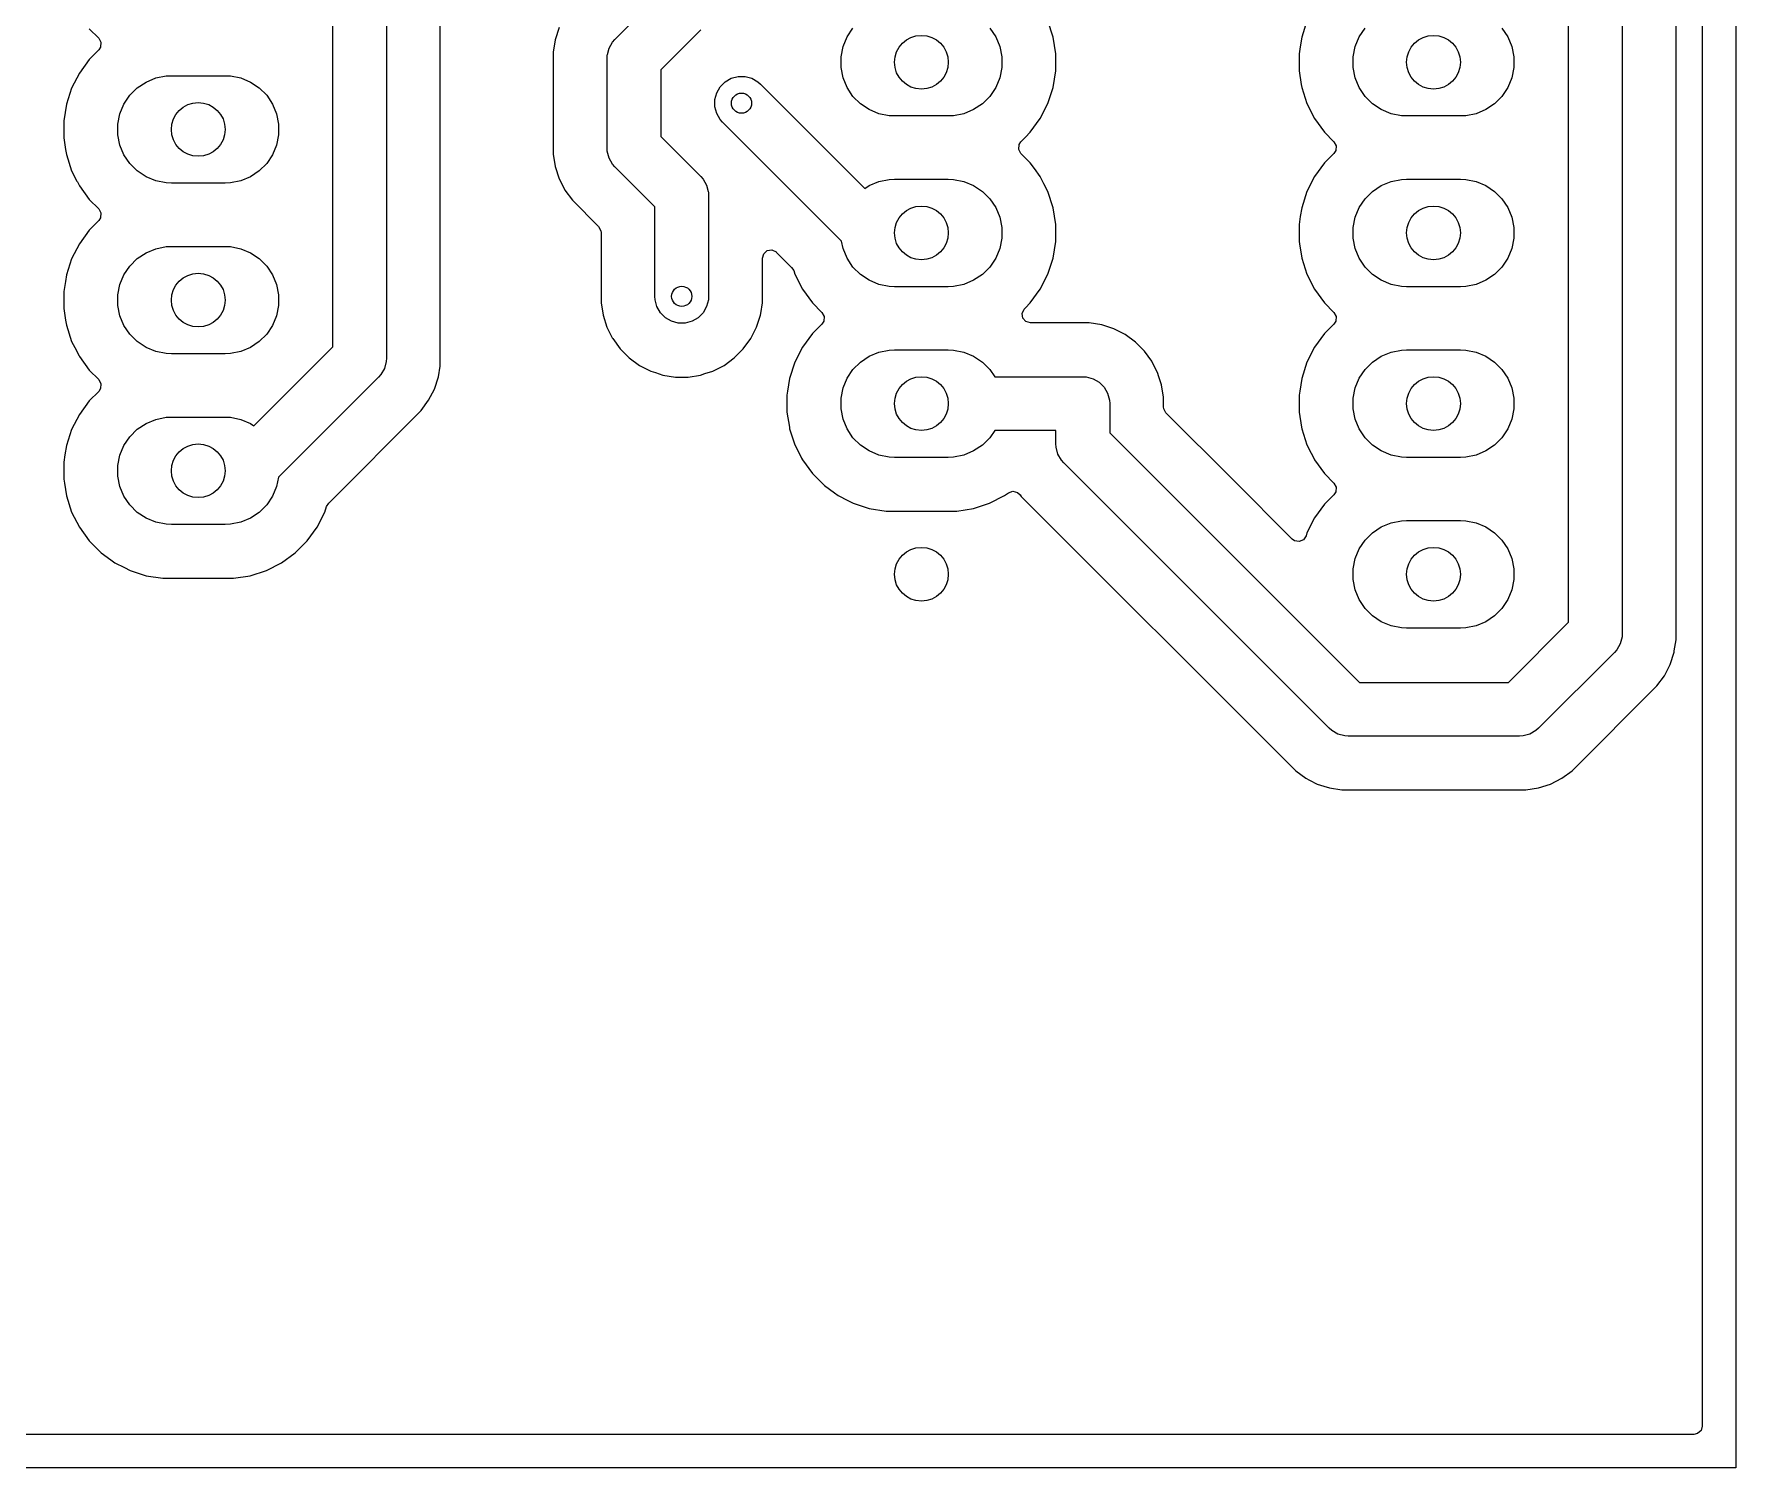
# Model space of a CAD drawing. Extents: x 44.5 to 133, y -119 to -55.5.
# Drawn here: x 107.68 to 133, y -119 to -97.66 of the extents above; entities that cross this region are included whole.
import ezdxf

# ---------------------------------------------------------------- set-up
doc = ezdxf.new("R2010")
doc.units = 0
doc.layers.add('BLACK', color=7, linetype='CONTINUOUS')

msp = doc.modelspace()

# ---------------------------------------------------------------- linework, layer by layer
at = {"layer": 'BLACK', "linetype": 'CONTINUOUS'}
for p, q in [((133, -55.5), (133, -119)), ((132.4995, -56.1245), (132.4995, -118.3755)), ((130.5081, -106.414614), (130.5081, -73.9107)), ((131.3081, -73.9107), (131.3081, -106.5803)), ((132.1086, -106.674786), (132.1086, -73.816213)), ((113.7222, -102.576787), (113.7222, -91.365513)), ((112.9217, -91.46), (112.9217, -102.4823)), ((112.1217, -102.316614), (112.1217, -91.86)), ((116.319257, -97.742657), (116.9141, -97.147814)), ((122.84109, -97.705215), (122.763241, -97.465621)), ((126.61676, -97.465616), (126.53891, -97.705214)), ((108.499205, -97.582654), (108.63887, -97.722319)), ((108.63887, -97.722319), (108.672355, -97.783642)), ((115.431159, -97.744381), (115.4016, -97.931013)), ((115.489554, -97.564663), (115.431159, -97.744381)), ((116.284759, -97.781995), (116.319257, -97.742657)), ((117.596943, -97.596343), (117.0021, -98.191186)), ((119.714448, -97.847772), (119.774463, -97.702883)), ((119.774463, -97.702883), (119.861592, -97.572485)), ((121.898408, -97.572485), (121.985537, -97.702883)), ((121.985537, -97.702883), (122.045552, -97.847772)), ((122.8805, -97.954038), (122.84109, -97.705215)), ((126.53891, -97.705214), (126.515734, -97.85154)), ((127.334448, -97.847772), (127.394463, -97.702883)), ((127.394463, -97.702883), (127.481592, -97.572485)), ((129.518408, -97.572485), (129.605537, -97.702883)), ((129.605537, -97.702883), (129.665552, -97.847772)), ((108.63887, -97.897681), (108.499205, -98.037345)), ((108.667371, -97.853334), (108.63887, -97.897681)), ((108.672355, -97.783642), (108.667371, -97.853334)), ((115.4016, -97.931013), (115.4016, -99.446986)), ((116.2021, -98.0255), (116.205522, -97.97329)), ((116.205522, -97.97329), (116.208383, -97.962612)), ((116.208383, -97.962612), (116.232548, -97.872426)), ((116.232548, -97.872426), (116.284759, -97.781995)), ((119.683852, -98.001586), (119.714448, -97.847772)), ((122.045552, -97.847772), (122.076148, -98.001586)), ((122.8805, -98.205962), (122.8805, -97.954038)), ((126.515734, -97.85154), (126.4995, -97.954038)), ((126.4995, -97.954038), (126.4995, -98.205962)), ((127.303852, -98.001586), (127.334448, -97.847772)), ((129.665552, -97.847772), (129.696148, -98.001586)), ((108.351132, -98.241151), (108.23676, -98.465616)), ((108.499201, -98.03735), (108.351132, -98.241151)), ((108.499205, -98.037345), (108.499201, -98.03735)), ((116.2021, -99.3525), (116.2021, -98.0255)), ((117.0021, -98.191186), (117.0021, -99.186814)), ((119.683852, -98.158414), (119.683852, -98.001586)), ((119.714448, -98.312228), (119.683852, -98.158414)), ((122.076148, -98.158414), (122.045552, -98.312228)), ((122.076148, -98.001586), (122.076148, -98.158414)), ((122.84109, -98.454785), (122.8805, -98.205962)), ((126.4995, -98.205962), (126.532397, -98.413663)), ((127.303852, -98.158414), (127.303852, -98.001586)), ((127.334448, -98.312228), (127.303852, -98.158414)), ((129.696148, -98.158414), (129.665552, -98.312228)), ((129.696148, -98.001586), (129.696148, -98.158414)), ((108.23676, -98.465616), (108.15891, -98.705214)), ((109.101592, -98.572485), (109.212485, -98.461592)), ((109.212485, -98.461592), (109.342883, -98.374463)), ((109.342883, -98.374463), (109.487772, -98.314448)), ((109.487772, -98.314448), (109.641586, -98.283852)), ((109.641586, -98.283852), (109.72, -98.28)), ((109.72, -98.28), (110.52, -98.28)), ((110.52, -98.28), (110.598414, -98.283852)), ((110.598414, -98.283852), (110.752228, -98.314448)), ((110.752228, -98.314448), (110.897117, -98.374463)), ((110.897117, -98.374463), (111.027515, -98.461592)), ((111.027515, -98.461592), (111.138408, -98.572485)), ((117.834248, -98.535926), (117.886459, -98.445495)), ((117.886459, -98.445495), (117.960295, -98.371659)), ((117.960295, -98.371659), (118.050726, -98.319448)), ((118.050726, -98.319448), (118.15159, -98.292422)), ((118.15159, -98.292422), (118.25601, -98.292422)), ((118.25601, -98.292422), (118.356874, -98.319448)), ((118.356874, -98.319448), (118.447305, -98.371659)), ((118.447305, -98.371659), (118.486643, -98.406157)), ((118.486643, -98.406157), (120.03818, -99.957695)), ((119.774463, -98.457117), (119.714448, -98.312228)), ((119.861592, -98.587515), (119.774463, -98.457117)), ((121.985537, -98.457117), (121.898408, -98.587515)), ((122.045552, -98.312228), (121.985537, -98.457117)), ((122.763241, -98.694379), (122.84109, -98.454785)), ((126.532397, -98.413663), (126.53891, -98.454785)), ((126.53891, -98.454785), (126.61676, -98.694383)), ((127.394463, -98.457117), (127.334448, -98.312228)), ((127.481592, -98.587515), (127.394463, -98.457117)), ((129.605537, -98.457117), (129.518408, -98.587515)), ((129.665552, -98.312228), (129.605537, -98.457117)), ((108.15891, -98.705215), (108.1195, -98.954038)), ((108.15891, -98.705214), (108.15891, -98.705215)), ((108.954448, -98.847772), (109.014463, -98.702883)), ((109.014463, -98.702883), (109.101592, -98.572485)), ((111.138408, -98.572485), (111.225537, -98.702883)), ((111.225537, -98.702883), (111.285552, -98.847772)), ((117.807222, -98.63679), (117.834248, -98.535926)), ((117.807222, -98.74121), (117.807222, -98.63679)), ((117.834248, -98.842074), (117.807222, -98.74121)), ((119.972485, -98.698408), (119.861592, -98.587515)), ((120.102883, -98.785537), (119.972485, -98.698408)), ((121.787515, -98.698408), (121.657117, -98.785537)), ((121.898408, -98.587515), (121.787515, -98.698408)), ((122.64887, -98.918845), (122.763241, -98.694379)), ((126.61676, -98.694383), (126.731132, -98.918848)), ((127.592485, -98.698408), (127.481592, -98.587515)), ((127.722883, -98.785537), (127.592485, -98.698408)), ((129.407515, -98.698408), (129.277117, -98.785537)), ((129.518408, -98.587515), (129.407515, -98.698408)), ((108.1195, -98.954038), (108.1195, -99.205962)), ((108.923852, -99.001586), (108.954448, -98.847772)), ((108.923852, -99.158414), (108.923852, -99.001586)), ((111.285552, -98.847772), (111.316148, -99.001586)), ((111.316148, -99.001586), (111.316148, -99.158414)), ((117.886459, -98.932505), (117.834248, -98.842074)), ((117.920957, -98.971843), (117.886459, -98.932505)), ((119.692871, -100.743756), (117.920957, -98.971843)), ((120.247772, -98.845552), (120.102883, -98.785537)), ((120.401586, -98.876148), (120.247772, -98.845552)), ((120.48, -98.88), (120.401586, -98.876148)), ((121.28, -98.88), (120.48, -98.88)), ((121.358414, -98.876148), (121.28, -98.88)), ((121.512228, -98.845552), (121.358414, -98.876148)), ((121.657117, -98.785537), (121.512228, -98.845552)), ((122.500793, -99.122656), (122.64887, -98.918845)), ((126.731132, -98.918848), (126.879201, -99.122649)), ((127.867772, -98.845552), (127.722883, -98.785537)), ((128.021586, -98.876148), (127.867772, -98.845552)), ((128.1, -98.88), (128.021586, -98.876148)), ((128.9, -98.88), (128.1, -98.88)), ((128.978414, -98.876148), (128.9, -98.88)), ((129.132228, -98.845552), (128.978414, -98.876148)), ((129.277117, -98.785537), (129.132228, -98.845552)), ((108.1195, -99.205962), (108.146488, -99.376358)), ((108.954448, -99.312228), (108.923852, -99.158414)), ((111.316148, -99.158414), (111.285552, -99.312228)), ((117.0021, -99.186814), (117.596943, -99.781657)), ((122.332629, -99.306666), (122.36113, -99.262319)), ((122.36113, -99.262319), (122.428224, -99.195225)), ((122.428224, -99.195225), (122.500793, -99.122656)), ((126.879201, -99.122649), (126.879205, -99.122654)), ((126.879205, -99.122654), (127.01887, -99.262319)), ((127.01887, -99.262319), (127.052355, -99.323642)), ((108.146488, -99.376358), (108.15891, -99.454785)), ((108.15891, -99.454785), (108.23676, -99.694383)), ((109.014463, -99.457117), (108.954448, -99.312228)), ((109.101592, -99.587515), (109.014463, -99.457117)), ((111.225537, -99.457117), (111.138408, -99.587515)), ((111.285552, -99.312228), (111.225537, -99.457117)), ((115.4016, -99.446986), (115.431159, -99.633618)), ((116.205522, -99.40471), (116.2021, -99.3525)), ((116.232548, -99.505574), (116.205522, -99.40471)), ((116.284759, -99.596005), (116.232548, -99.505574)), ((122.327645, -99.376358), (122.332629, -99.306666)), ((122.36113, -99.437681), (122.327645, -99.376358)), ((122.500794, -99.577345), (122.36113, -99.437681)), ((127.01887, -99.437681), (126.879205, -99.577345)), ((127.047371, -99.393334), (127.01887, -99.437681)), ((127.052355, -99.323642), (127.047371, -99.393334)), ((108.23676, -99.694383), (108.315413, -99.848747)), ((109.212485, -99.698408), (109.101592, -99.587515)), ((109.342883, -99.785537), (109.212485, -99.698408)), ((111.027515, -99.698408), (110.897117, -99.785537)), ((111.138408, -99.587515), (111.027515, -99.698408)), ((115.431159, -99.633618), (115.489554, -99.813336)), ((116.319257, -99.635343), (116.284759, -99.596005)), ((116.9141, -100.230186), (116.319257, -99.635343)), ((122.500798, -99.57735), (122.500794, -99.577345)), ((122.561118, -99.660374), (122.500798, -99.57735)), ((122.64887, -99.781155), (122.561118, -99.660374)), ((126.879201, -99.57735), (126.731132, -99.781151)), ((126.879205, -99.577345), (126.879201, -99.57735)), ((108.315413, -99.848747), (108.321116, -99.85994)), ((108.321116, -99.85994), (108.351132, -99.918848)), ((108.351132, -99.918848), (108.499201, -100.122649)), ((109.487772, -99.845552), (109.342883, -99.785537)), ((109.641586, -99.876148), (109.487772, -99.845552)), ((109.72, -99.88), (109.641586, -99.876148)), ((110.52, -99.88), (109.72, -99.88)), ((110.598414, -99.876148), (110.52, -99.88)), ((110.752228, -99.845552), (110.598414, -99.876148)), ((110.897117, -99.785537), (110.752228, -99.845552)), ((115.489554, -99.813336), (115.528362, -99.8895)), ((115.528362, -99.8895), (115.57534, -99.981699)), ((115.57534, -99.981699), (115.68641, -100.134574)), ((117.596943, -99.781657), (117.631441, -99.820995)), ((117.631441, -99.820995), (117.683652, -99.911426)), ((117.683652, -99.911426), (117.708173, -100.002941)), ((117.708173, -100.002941), (117.710678, -100.01229)), ((117.710678, -100.01229), (117.7141, -100.0645)), ((120.03818, -99.957695), (120.102883, -99.914463)), ((120.102883, -99.914463), (120.247772, -99.854448)), ((120.247772, -99.854448), (120.401586, -99.823852)), ((120.401586, -99.823852), (120.48, -99.82)), ((120.48, -99.82), (121.28, -99.82)), ((121.28, -99.82), (121.358414, -99.823852)), ((121.358414, -99.823852), (121.512228, -99.854448)), ((121.512228, -99.854448), (121.657117, -99.914463)), ((121.657117, -99.914463), (121.787515, -100.001592)), ((121.787515, -100.001592), (121.898408, -100.112485)), ((122.704074, -99.8895), (122.64887, -99.781155)), ((122.763239, -100.005616), (122.704074, -99.8895)), ((122.763239, -100.005618), (122.763239, -100.005616)), ((122.763241, -100.005621), (122.763239, -100.005618)), ((122.84109, -100.245215), (122.763241, -100.005621)), ((126.61676, -100.005616), (126.53891, -100.245214)), ((126.731132, -99.781151), (126.61676, -100.005616)), ((127.481592, -100.112485), (127.592485, -100.001592)), ((127.592485, -100.001592), (127.722883, -99.914463)), ((127.722883, -99.914463), (127.867772, -99.854448)), ((127.867772, -99.854448), (128.021586, -99.823852)), ((128.021586, -99.823852), (128.1, -99.82)), ((128.1, -99.82), (128.9, -99.82)), ((128.9, -99.82), (128.978414, -99.823852)), ((128.978414, -99.823852), (129.132228, -99.854448)), ((129.132228, -99.854448), (129.277117, -99.914463)), ((129.277117, -99.914463), (129.407515, -100.001592)), ((129.407515, -100.001592), (129.518408, -100.112485)), ((108.499201, -100.122649), (108.499205, -100.122654)), ((108.499205, -100.122654), (108.63887, -100.262319)), ((108.63887, -100.262319), (108.672355, -100.323642)), ((115.68641, -100.134574), (115.686412, -100.134576)), ((115.686412, -100.134576), (116.077281, -100.525445)), ((116.9141, -101.5641), (116.9141, -100.230186)), ((117.7141, -100.0645), (117.7141, -101.5641)), ((121.898408, -100.112485), (121.985537, -100.242883)), ((121.985537, -100.242883), (122.045552, -100.387772)), ((122.8805, -100.494038), (122.84109, -100.245215)), ((126.53891, -100.245214), (126.518139, -100.376358)), ((127.334448, -100.387772), (127.394463, -100.242883)), ((127.394463, -100.242883), (127.481592, -100.112485)), ((129.518408, -100.112485), (129.605537, -100.242883)), ((129.605537, -100.242883), (129.665552, -100.387772)), ((108.63887, -100.437681), (108.499205, -100.577345)), ((108.667371, -100.393334), (108.63887, -100.437681)), ((108.672355, -100.323642), (108.667371, -100.393334)), ((116.077281, -100.525445), (116.110766, -100.586768)), ((122.045552, -100.387772), (122.076148, -100.541586)), ((122.8805, -100.745962), (122.8805, -100.494038)), ((126.518139, -100.376358), (126.4995, -100.494038)), ((126.4995, -100.494038), (126.4995, -100.745962)), ((127.303852, -100.541586), (127.334448, -100.387772)), ((129.665552, -100.387772), (129.696148, -100.541586)), ((108.351132, -100.781151), (108.23676, -101.005616)), ((108.499201, -100.57735), (108.351132, -100.781151)), ((108.499205, -100.577345), (108.499201, -100.57735)), ((116.110766, -100.586768), (116.1136, -100.613126)), ((116.1136, -100.613126), (116.1136, -101.658586)), ((119.714448, -100.852228), (119.692871, -100.743756)), ((122.076148, -100.698414), (122.045552, -100.852228)), ((122.076148, -100.541586), (122.076148, -100.698414)), ((122.84109, -100.994785), (122.8805, -100.745962)), ((126.4995, -100.745962), (126.505074, -100.781155)), ((126.505074, -100.781155), (126.53891, -100.994785)), ((127.303852, -100.698414), (127.303852, -100.541586)), ((127.334448, -100.852228), (127.303852, -100.698414)), ((129.696148, -100.698414), (129.665552, -100.852228)), ((129.696148, -100.541586), (129.696148, -100.698414)), ((108.23676, -101.005616), (108.15891, -101.245214)), ((109.101592, -101.112485), (109.212485, -101.001592)), ((109.212485, -101.001592), (109.342883, -100.914463)), ((109.342883, -100.914463), (109.487772, -100.854448)), ((109.487772, -100.854448), (109.641586, -100.823852)), ((109.641586, -100.823852), (109.72, -100.82)), ((109.72, -100.82), (110.52, -100.82)), ((110.52, -100.82), (110.598414, -100.823852)), ((110.598414, -100.823852), (110.752228, -100.854448)), ((110.752228, -100.854448), (110.897117, -100.914463)), ((110.897117, -100.914463), (111.027515, -101.001592)), ((111.027515, -101.001592), (111.138408, -101.112485)), ((118.5146, -100.996926), (118.534285, -100.929887)), ((118.5146, -101.658586), (118.5146, -100.996926)), ((118.534285, -100.929887), (118.587089, -100.884132)), ((118.587089, -100.884132), (118.656247, -100.874188)), ((118.656247, -100.874188), (118.719803, -100.903213)), ((118.719803, -100.903213), (118.726281, -100.909245)), ((118.726281, -100.909245), (118.949401, -101.132365)), ((119.774463, -100.997117), (119.714448, -100.852228)), ((119.861592, -101.127515), (119.774463, -100.997117)), ((121.985537, -100.997117), (121.898408, -101.127515)), ((122.045552, -100.852228), (121.985537, -100.997117)), ((122.763241, -101.234379), (122.84109, -100.994785)), ((126.53891, -100.994785), (126.61676, -101.234383)), ((127.394463, -100.997117), (127.334448, -100.852228)), ((127.481592, -101.127515), (127.394463, -100.997117)), ((129.605537, -100.997117), (129.518408, -101.127515)), ((129.665552, -100.852228), (129.605537, -100.997117)), ((108.15891, -101.245214), (108.14353, -101.342319)), ((108.954448, -101.387772), (109.014463, -101.242883)), ((109.014463, -101.242883), (109.101592, -101.112485)), ((111.138408, -101.112485), (111.225537, -101.242883)), ((111.225537, -101.242883), (111.285552, -101.387772)), ((118.949401, -101.132365), (118.97965, -101.181726)), ((118.97965, -101.181726), (118.996758, -101.234379)), ((118.996758, -101.234379), (119.111132, -101.458848)), ((119.972485, -101.238408), (119.861592, -101.127515)), ((120.102883, -101.325537), (119.972485, -101.238408)), ((121.787515, -101.238408), (121.657117, -101.325537)), ((121.898408, -101.127515), (121.787515, -101.238408)), ((122.64887, -101.458845), (122.763241, -101.234379)), ((126.61676, -101.234383), (126.731132, -101.458848)), ((127.592485, -101.238408), (127.481592, -101.127515)), ((127.722883, -101.325537), (127.592485, -101.238408)), ((129.407515, -101.238408), (129.277117, -101.325537)), ((129.518408, -101.127515), (129.407515, -101.238408)), ((108.14353, -101.342319), (108.1195, -101.494038)), ((108.1195, -101.494038), (108.1195, -101.745962)), ((108.923852, -101.541586), (108.954448, -101.387772)), ((108.923852, -101.698414), (108.923852, -101.541586)), ((111.285552, -101.387772), (111.316148, -101.541586)), ((111.316148, -101.541586), (111.316148, -101.698414)), ((119.111132, -101.458848), (119.259201, -101.662649)), ((120.247772, -101.385552), (120.102883, -101.325537)), ((120.401586, -101.416148), (120.247772, -101.385552)), ((120.48, -101.42), (120.401586, -101.416148)), ((121.28, -101.42), (120.48, -101.42)), ((121.358414, -101.416148), (121.28, -101.42)), ((121.512228, -101.385552), (121.358414, -101.416148)), ((121.657117, -101.325537), (121.512228, -101.385552)), ((122.500793, -101.662656), (122.64887, -101.458845)), ((126.731132, -101.458848), (126.879201, -101.662649)), ((127.867772, -101.385552), (127.722883, -101.325537)), ((128.021586, -101.416148), (127.867772, -101.385552)), ((128.1, -101.42), (128.021586, -101.416148)), ((128.9, -101.42), (128.1, -101.42)), ((128.978414, -101.416148), (128.9, -101.42)), ((129.132228, -101.385552), (128.978414, -101.416148)), ((129.277117, -101.325537), (129.132228, -101.385552)), ((108.1195, -101.745962), (108.146896, -101.918931)), ((108.954448, -101.852228), (108.923852, -101.698414)), ((111.316148, -101.698414), (111.285552, -101.852228)), ((116.1136, -101.658586), (116.143159, -101.845218)), ((116.917522, -101.61631), (116.9141, -101.5641)), ((116.944548, -101.717173), (116.917522, -101.61631)), ((116.996759, -101.807605), (116.944548, -101.717173)), ((117.683652, -101.717173), (117.631441, -101.807605)), ((117.710678, -101.61631), (117.683652, -101.717173)), ((117.7141, -101.5641), (117.710678, -101.61631)), ((118.489374, -101.817853), (118.5146, -101.658586)), ((119.259201, -101.662649), (119.259205, -101.662654)), ((119.259205, -101.662654), (119.39887, -101.802319)), ((122.380573, -101.817853), (122.409598, -101.754297)), ((122.409598, -101.754297), (122.41563, -101.747819)), ((122.41563, -101.747819), (122.42822, -101.735229)), ((122.42822, -101.735229), (122.500793, -101.662656)), ((126.879201, -101.662649), (126.879205, -101.662654)), ((126.879205, -101.662654), (127.01887, -101.802319)), ((108.146896, -101.918931), (108.15891, -101.994785)), ((108.15891, -101.994785), (108.23676, -102.234383)), ((109.014463, -101.997117), (108.954448, -101.852228)), ((109.101592, -102.127515), (109.014463, -101.997117)), ((111.225537, -101.997117), (111.138408, -102.127515)), ((111.285552, -101.852228), (111.225537, -101.997117)), ((116.143159, -101.845218), (116.201554, -102.024936)), ((116.201554, -102.024936), (116.280874, -102.180609)), ((117.070595, -101.881441), (116.996759, -101.807605)), ((117.161027, -101.933652), (117.070595, -101.881441)), ((117.26189, -101.960678), (117.161027, -101.933652)), ((117.36631, -101.960678), (117.26189, -101.960678)), ((117.467173, -101.933652), (117.36631, -101.960678)), ((117.557605, -101.881441), (117.467173, -101.933652)), ((117.631441, -101.807605), (117.557605, -101.881441)), ((118.34086, -102.193299), (118.426647, -102.024932)), ((118.426647, -102.024932), (118.48504, -101.845218)), ((118.48504, -101.845218), (118.489374, -101.817853)), ((119.39887, -101.977681), (119.259205, -102.117345)), ((119.39887, -101.802319), (119.432355, -101.863642)), ((119.427371, -101.933334), (119.39887, -101.977681)), ((119.432355, -101.863642), (119.427371, -101.933334)), ((122.390517, -101.887011), (122.380573, -101.817853)), ((122.436272, -101.939815), (122.390517, -101.887011)), ((122.503311, -101.9595), (122.436272, -101.939815)), ((123.376181, -101.9595), (122.503311, -101.9595)), ((123.376186, -101.9595), (123.376181, -101.9595)), ((123.562818, -101.989059), (123.376186, -101.9595)), ((123.742536, -102.047454), (123.562818, -101.989059)), ((123.879713, -102.11735), (123.742536, -102.047454)), ((127.01887, -101.977681), (126.879205, -102.117345)), ((127.01887, -101.802319), (127.052355, -101.863642)), ((127.047371, -101.933334), (127.01887, -101.977681)), ((127.052355, -101.863642), (127.047371, -101.933334)), ((108.23676, -102.234383), (108.283042, -102.325215)), ((109.212485, -102.238408), (109.101592, -102.127515)), ((109.342883, -102.325537), (109.212485, -102.238408)), ((111.027515, -102.238408), (110.897117, -102.325537)), ((111.138408, -102.127515), (111.027515, -102.238408)), ((116.280874, -102.180609), (116.28734, -102.193299)), ((116.28734, -102.193299), (116.39841, -102.346173)), ((118.22979, -102.346173), (118.34086, -102.193299)), ((119.259201, -102.11735), (119.111132, -102.321151)), ((119.259205, -102.117345), (119.259201, -102.11735)), ((123.910899, -102.13324), (123.879713, -102.11735)), ((124.063773, -102.24431), (123.910899, -102.13324)), ((124.19739, -102.377927), (124.063773, -102.24431)), ((126.879201, -102.11735), (126.731132, -102.321151)), ((126.879205, -102.117345), (126.879201, -102.11735)), ((108.283042, -102.325215), (108.347397, -102.451519)), ((108.347397, -102.451519), (108.351132, -102.458848)), ((108.351132, -102.458848), (108.499201, -102.662649)), ((109.487772, -102.385552), (109.342883, -102.325537)), ((109.641586, -102.416148), (109.487772, -102.385552)), ((109.72, -102.42), (109.641586, -102.416148)), ((110.52, -102.42), (109.72, -102.42)), ((110.598414, -102.416148), (110.52, -102.42)), ((110.752228, -102.385552), (110.598414, -102.416148)), ((110.897117, -102.325537), (110.752228, -102.385552)), ((110.94911, -103.489203), (112.1217, -102.316614)), ((112.918278, -102.53451), (112.891252, -102.635374)), ((112.9217, -102.4823), (112.918278, -102.53451)), ((116.39841, -102.346173), (116.532027, -102.47979)), ((116.532027, -102.47979), (116.684901, -102.59086)), ((117.943299, -102.59086), (118.096173, -102.47979)), ((118.096173, -102.47979), (118.22979, -102.346173)), ((118.99676, -102.545616), (118.91891, -102.785214)), ((119.111132, -102.321151), (118.99676, -102.545616)), ((119.861592, -102.652485), (119.972485, -102.541592)), ((119.972485, -102.541592), (120.102883, -102.454463)), ((120.102883, -102.454463), (120.247772, -102.394448)), ((120.247772, -102.394448), (120.401586, -102.363852)), ((120.401586, -102.363852), (120.48, -102.36)), ((120.48, -102.36), (121.28, -102.36)), ((121.28, -102.36), (121.358414, -102.363852)), ((121.358414, -102.363852), (121.512228, -102.394448)), ((121.512228, -102.394448), (121.657117, -102.454463)), ((121.657117, -102.454463), (121.787515, -102.541592)), ((121.787515, -102.541592), (121.898408, -102.652485)), ((124.30846, -102.530801), (124.19739, -102.377927)), ((124.316011, -102.545621), (124.30846, -102.530801)), ((124.394245, -102.699163), (124.316011, -102.545621)), ((126.61676, -102.545616), (126.53891, -102.785214)), ((126.731132, -102.321151), (126.61676, -102.545616)), ((127.481592, -102.652485), (127.592485, -102.541592)), ((127.592485, -102.541592), (127.722883, -102.454463)), ((127.722883, -102.454463), (127.867772, -102.394448)), ((127.867772, -102.394448), (128.021586, -102.363852)), ((128.021586, -102.363852), (128.1, -102.36)), ((128.1, -102.36), (128.9, -102.36)), ((128.9, -102.36), (128.978414, -102.363852)), ((128.978414, -102.363852), (129.132228, -102.394448)), ((129.132228, -102.394448), (129.277117, -102.454463)), ((129.277117, -102.454463), (129.407515, -102.541592)), ((129.407515, -102.541592), (129.518408, -102.652485)), ((108.499201, -102.662649), (108.499205, -102.662654)), ((108.499205, -102.662654), (108.63887, -102.802319)), ((108.63887, -102.802319), (108.672355, -102.863642)), ((112.804543, -102.765143), (111.312392, -104.257293)), ((112.839041, -102.725805), (112.804543, -102.765143)), ((112.891252, -102.635374), (112.839041, -102.725805)), ((113.634247, -102.943132), (113.69264, -102.763418)), ((113.69264, -102.763418), (113.717649, -102.605519)), ((113.717649, -102.605519), (113.7222, -102.576787)), ((116.684901, -102.59086), (116.764447, -102.63139)), ((116.764447, -102.63139), (116.853263, -102.676645)), ((116.853263, -102.676645), (116.853265, -102.676645)), ((116.853265, -102.676645), (116.853268, -102.676647)), ((116.853268, -102.676647), (116.922565, -102.699163)), ((116.922565, -102.699163), (117.032981, -102.73504)), ((117.032981, -102.73504), (117.219614, -102.7646)), ((117.219614, -102.7646), (117.219619, -102.7646)), ((117.219619, -102.7646), (117.408586, -102.7646)), ((117.408586, -102.7646), (117.595218, -102.73504)), ((117.595218, -102.73504), (117.658602, -102.714445)), ((117.658602, -102.714445), (117.774932, -102.676647)), ((117.774932, -102.676647), (117.943299, -102.59086)), ((118.91891, -102.785214), (118.88876, -102.975574)), ((119.714448, -102.927772), (119.774463, -102.782883)), ((119.774463, -102.782883), (119.861592, -102.652485)), ((121.898408, -102.652485), (121.970247, -102.76)), ((121.970247, -102.76), (123.2817, -102.76)), ((123.2817, -102.76), (123.33391, -102.763422)), ((123.33391, -102.763422), (123.434773, -102.790448)), ((123.434773, -102.790448), (123.525205, -102.842659)), ((124.394245, -102.699165), (124.394245, -102.699163)), ((124.394247, -102.699168), (124.394245, -102.699165)), ((124.415122, -102.763414), (124.394247, -102.699168)), ((124.45264, -102.878881), (124.415122, -102.763414)), ((126.53891, -102.785214), (126.50876, -102.975574)), ((127.334448, -102.927772), (127.394463, -102.782883)), ((127.394463, -102.782883), (127.481592, -102.652485)), ((129.518408, -102.652485), (129.605537, -102.782883)), ((129.605537, -102.782883), (129.665552, -102.927772)), ((108.63887, -102.977681), (108.499205, -103.117345)), ((108.667371, -102.933334), (108.63887, -102.977681)), ((108.672355, -102.863642), (108.667371, -102.933334)), ((113.54846, -103.111499), (113.634247, -102.943132)), ((118.88876, -102.975574), (118.8795, -103.034038)), ((118.8795, -103.034038), (118.8795, -103.285962)), ((119.683852, -103.081586), (119.714448, -102.927772)), ((123.525205, -102.842659), (123.599041, -102.916495)), ((123.599041, -102.916495), (123.651252, -103.006927)), ((123.651252, -103.006927), (123.678278, -103.10779)), ((124.4822, -103.065513), (124.45264, -102.878881)), ((126.50876, -102.975574), (126.4995, -103.034038)), ((126.4995, -103.034038), (126.4995, -103.285962)), ((127.303852, -103.081586), (127.334448, -102.927772)), ((129.665552, -102.927772), (129.696148, -103.081586)), ((108.499201, -103.11735), (108.351132, -103.321151)), ((108.499205, -103.117345), (108.499201, -103.11735)), ((112.0608, -104.640962), (113.43739, -103.264374)), ((113.43739, -103.264374), (113.54846, -103.111499)), ((118.8795, -103.285962), (118.915249, -103.511673)), ((119.683852, -103.238414), (119.683852, -103.081586)), ((119.714448, -103.392228), (119.683852, -103.238414)), ((123.678278, -103.10779), (123.6817, -103.16)), ((123.6817, -103.16), (123.6817, -103.593014)), ((124.4822, -103.210074), (124.4822, -103.065513)), ((124.485034, -103.236432), (124.4822, -103.210074)), ((124.518519, -103.297755), (124.485034, -103.236432)), ((125.506725, -104.285962), (124.518519, -103.297755)), ((126.4995, -103.285962), (126.535249, -103.511673)), ((127.303852, -103.238414), (127.303852, -103.081586)), ((127.334448, -103.392228), (127.303852, -103.238414)), ((129.696148, -103.238414), (129.665552, -103.392228)), ((129.696148, -103.081586), (129.696148, -103.238414)), ((108.23676, -103.545616), (108.15891, -103.785214)), ((108.351132, -103.321151), (108.23676, -103.545616)), ((109.101592, -103.652485), (109.212485, -103.541592)), ((109.212485, -103.541592), (109.342883, -103.454463)), ((109.342883, -103.454463), (109.487772, -103.394448)), ((109.487772, -103.394448), (109.641586, -103.363852)), ((109.641586, -103.363852), (109.72, -103.36)), ((109.72, -103.36), (110.52, -103.36)), ((110.52, -103.36), (110.598414, -103.363852)), ((110.598414, -103.363852), (110.752228, -103.394448)), ((110.752228, -103.394448), (110.897117, -103.454463)), ((110.897117, -103.454463), (110.94911, -103.489203)), ((118.915249, -103.511673), (118.91891, -103.534785)), ((118.91891, -103.534785), (118.99676, -103.774383)), ((119.774463, -103.537117), (119.714448, -103.392228)), ((119.861592, -103.667515), (119.774463, -103.537117)), ((121.970247, -103.56), (121.898408, -103.667515)), ((122.8817, -103.56), (121.970247, -103.56)), ((122.8817, -103.7587), (122.8817, -103.56)), ((126.535249, -103.511673), (126.53891, -103.534785)), ((126.53891, -103.534785), (126.61676, -103.774383)), ((127.394463, -103.537117), (127.334448, -103.392228)), ((127.481592, -103.667515), (127.394463, -103.537117)), ((129.605537, -103.537117), (129.518408, -103.667515)), ((129.665552, -103.392228), (129.605537, -103.537117)), ((108.15891, -103.785214), (108.137533, -103.920185)), ((108.954448, -103.927772), (109.014463, -103.782883)), ((109.014463, -103.782883), (109.101592, -103.652485)), ((118.99676, -103.774383), (119.059672, -103.897853)), ((119.972485, -103.778408), (119.861592, -103.667515)), ((120.102883, -103.865537), (119.972485, -103.778408)), ((121.787515, -103.778408), (121.657117, -103.865537)), ((121.898408, -103.667515), (121.787515, -103.778408)), ((122.885122, -103.81091), (122.8817, -103.7587)), ((122.912148, -103.911774), (122.885122, -103.81091)), ((123.6817, -103.593014), (127.397385, -107.3087)), ((126.61676, -103.774383), (126.679672, -103.897853)), ((127.592485, -103.778408), (127.481592, -103.667515)), ((127.722883, -103.865537), (127.592485, -103.778408)), ((129.407515, -103.778408), (129.277117, -103.865537)), ((129.518408, -103.667515), (129.407515, -103.778408)), ((108.137533, -103.920185), (108.1195, -104.034038)), ((108.1195, -104.034038), (108.1195, -104.285962)), ((108.923852, -104.081586), (108.954448, -103.927772)), ((119.059672, -103.897853), (119.098142, -103.973355)), ((119.098142, -103.973355), (119.111132, -103.998848)), ((119.111132, -103.998848), (119.259201, -104.202649)), ((120.247772, -103.925552), (120.102883, -103.865537)), ((120.401586, -103.956148), (120.247772, -103.925552)), ((120.48, -103.96), (120.401586, -103.956148)), ((121.28, -103.96), (120.48, -103.96)), ((121.358414, -103.956148), (121.28, -103.96)), ((121.512228, -103.925552), (121.358414, -103.956148)), ((121.657117, -103.865537), (121.512228, -103.925552)), ((122.964359, -104.002205), (122.912148, -103.911774)), ((122.998857, -104.041543), (122.964359, -104.002205)), ((126.948858, -107.991543), (122.998857, -104.041543)), ((126.679672, -103.897853), (126.718142, -103.973355)), ((126.718142, -103.973355), (126.731132, -103.998848)), ((126.731132, -103.998848), (126.879201, -104.202649)), ((127.867772, -103.925552), (127.722883, -103.865537)), ((128.021586, -103.956148), (127.867772, -103.925552)), ((128.1, -103.96), (128.021586, -103.956148)), ((128.9, -103.96), (128.1, -103.96)), ((128.978414, -103.956148), (128.9, -103.96)), ((129.132228, -103.925552), (128.978414, -103.956148)), ((129.277117, -103.865537), (129.132228, -103.925552)), ((108.1195, -104.285962), (108.128426, -104.342319)), ((108.923852, -104.238414), (108.923852, -104.081586)), ((108.954448, -104.392228), (108.923852, -104.238414)), ((111.312392, -104.257293), (111.285552, -104.392228)), ((119.259201, -104.202649), (119.259205, -104.202654)), ((119.259205, -104.202654), (119.437345, -104.380794)), ((126.39756, -105.176797), (125.506725, -104.285962)), ((126.879201, -104.202649), (126.879205, -104.202654)), ((126.879205, -104.202654), (127.01887, -104.342319)), ((108.128426, -104.342319), (108.15891, -104.534785)), ((108.15891, -104.534785), (108.23676, -104.774383)), ((109.014463, -104.537117), (108.954448, -104.392228)), ((109.101592, -104.667515), (109.014463, -104.537117)), ((111.225537, -104.537117), (111.138408, -104.667515)), ((111.285552, -104.392228), (111.225537, -104.537117)), ((119.437345, -104.380794), (119.43735, -104.380798)), ((119.43735, -104.380798), (119.585362, -104.488334)), ((119.585362, -104.488334), (119.641155, -104.52887)), ((119.641155, -104.52887), (119.784184, -104.601747)), ((121.894379, -104.643241), (122.118845, -104.52887)), ((122.118845, -104.52887), (122.174638, -104.488333)), ((122.174638, -104.488333), (122.240443, -104.464854)), ((122.240443, -104.464854), (122.308497, -104.480679)), ((122.308497, -104.480679), (122.347842, -104.515768)), ((122.347842, -104.515768), (122.366006, -104.54077)), ((122.366006, -104.54077), (122.366008, -104.540772)), ((122.366008, -104.540772), (122.366009, -104.540773)), ((122.366009, -104.540773), (122.36601, -104.540774)), ((122.36601, -104.540774), (126.31601, -108.490773)), ((127.01887, -104.517681), (126.879205, -104.657345)), ((127.01887, -104.342319), (127.052355, -104.403642)), ((127.047371, -104.473334), (127.01887, -104.517681)), ((127.052355, -104.403642), (127.047371, -104.473334)), ((108.23676, -104.774383), (108.351132, -104.998848)), ((109.212485, -104.778408), (109.101592, -104.667515)), ((109.342883, -104.865537), (109.212485, -104.778408)), ((111.027515, -104.778408), (110.897117, -104.865537)), ((111.138408, -104.667515), (111.027515, -104.778408)), ((111.88887, -104.998845), (112.003241, -104.774379)), ((112.003241, -104.774379), (112.030552, -104.690324)), ((112.030552, -104.690324), (112.0608, -104.640962)), ((119.784184, -104.601747), (119.865616, -104.643239)), ((119.865616, -104.643239), (119.865618, -104.643239)), ((119.865618, -104.643239), (119.865621, -104.643241)), ((119.865621, -104.643241), (120.105215, -104.72109)), ((120.105215, -104.72109), (120.354038, -104.7605)), ((120.354038, -104.7605), (120.354039, -104.7605)), ((120.354039, -104.7605), (121.405961, -104.7605)), ((121.405961, -104.7605), (121.405962, -104.7605)), ((121.405962, -104.7605), (121.654785, -104.72109)), ((121.654785, -104.72109), (121.894379, -104.643241)), ((126.879201, -104.65735), (126.731132, -104.861151)), ((126.879205, -104.657345), (126.879201, -104.65735)), ((108.351132, -104.998848), (108.499201, -105.202649)), ((109.487772, -104.925552), (109.342883, -104.865537)), ((109.641586, -104.956148), (109.487772, -104.925552)), ((109.72, -104.96), (109.641586, -104.956148)), ((110.52, -104.96), (109.72, -104.96)), ((110.598414, -104.956148), (110.52, -104.96)), ((110.752228, -104.925552), (110.598414, -104.956148)), ((110.897117, -104.865537), (110.752228, -104.925552)), ((111.740793, -105.202656), (111.88887, -104.998845)), ((126.616759, -105.085619), (126.603171, -105.127437)), ((126.731132, -104.861151), (126.616759, -105.085619)), ((127.481592, -105.192485), (127.592485, -105.081592)), ((127.592485, -105.081592), (127.722883, -104.994463)), ((127.722883, -104.994463), (127.867772, -104.934448)), ((127.867772, -104.934448), (128.021586, -104.903852)), ((128.021586, -104.903852), (128.1, -104.9)), ((128.1, -104.9), (128.9, -104.9)), ((128.9, -104.9), (128.978414, -104.903852)), ((128.978414, -104.903852), (129.132228, -104.934448)), ((129.132228, -104.934448), (129.277117, -104.994463)), ((129.277117, -104.994463), (129.407515, -105.081592)), ((129.407515, -105.081592), (129.518408, -105.192485)), ((108.499201, -105.202649), (108.499205, -105.202654)), ((108.499205, -105.202654), (108.677345, -105.380794)), ((111.562656, -105.380793), (111.740793, -105.202656)), ((126.430526, -105.200392), (126.39756, -105.176797)), ((126.499372, -105.212308), (126.430526, -105.200392)), ((126.563732, -105.185112), (126.499372, -105.212308)), ((126.603171, -105.127437), (126.563732, -105.185112)), ((127.334448, -105.467772), (127.394463, -105.322883)), ((127.394463, -105.322883), (127.481592, -105.192485)), ((129.518408, -105.192485), (129.605537, -105.322883)), ((129.605537, -105.322883), (129.665552, -105.467772)), ((108.677345, -105.380794), (108.67735, -105.380798)), ((108.67735, -105.380798), (108.819706, -105.484225)), ((108.819706, -105.484225), (108.881155, -105.52887)), ((108.881155, -105.52887), (109.024184, -105.601747)), ((111.134379, -105.643241), (111.358845, -105.52887)), ((111.358845, -105.52887), (111.562656, -105.380793)), ((127.303852, -105.621586), (127.334448, -105.467772)), ((129.665552, -105.467772), (129.696148, -105.621586)), ((109.024184, -105.601747), (109.105616, -105.643239)), ((109.105616, -105.643239), (109.105618, -105.643239)), ((109.105618, -105.643239), (109.105621, -105.643241)), ((109.105621, -105.643241), (109.345215, -105.72109)), ((109.345215, -105.72109), (109.594038, -105.7605)), ((109.594038, -105.7605), (109.594039, -105.7605)), ((109.594039, -105.7605), (110.645961, -105.7605)), ((110.645961, -105.7605), (110.645962, -105.7605)), ((110.645962, -105.7605), (110.894785, -105.72109)), ((110.894785, -105.72109), (111.134379, -105.643241)), ((127.303852, -105.778414), (127.303852, -105.621586)), ((127.334448, -105.932228), (127.303852, -105.778414)), ((129.696148, -105.778414), (129.665552, -105.932228)), ((129.696148, -105.621586), (129.696148, -105.778414)), ((127.394463, -106.077117), (127.334448, -105.932228)), ((127.481592, -106.207515), (127.394463, -106.077117)), ((129.605537, -106.077117), (129.518408, -106.207515)), ((129.665552, -105.932228), (129.605537, -106.077117)), ((127.592485, -106.318408), (127.481592, -106.207515)), ((127.722883, -106.405537), (127.592485, -106.318408)), ((129.407515, -106.318408), (129.277117, -106.405537)), ((129.518408, -106.207515), (129.407515, -106.318408)), ((127.867772, -106.465552), (127.722883, -106.405537)), ((128.021586, -106.496148), (127.867772, -106.465552)), ((128.1, -106.5), (128.021586, -106.496148)), ((128.9, -106.5), (128.1, -106.5)), ((128.978414, -106.496148), (128.9, -106.5)), ((129.132228, -106.465552), (128.978414, -106.496148)), ((129.277117, -106.405537), (129.132228, -106.465552)), ((129.614014, -107.3087), (130.5081, -106.414614)), ((131.3081, -106.5803), (131.304678, -106.63251)), ((131.190943, -106.863142), (130.062543, -107.991543)), ((131.225441, -106.823805), (131.190943, -106.863142)), ((131.277652, -106.733373), (131.225441, -106.823805)), ((131.304678, -106.63251), (131.277652, -106.733373)), ((132.020647, -107.041132), (132.07904, -106.861418)), ((132.07904, -106.861418), (132.082353, -106.8405)), ((132.082353, -106.8405), (132.1086, -106.674786)), ((131.93486, -107.209499), (132.020647, -107.041132)), ((127.397385, -107.3087), (129.614014, -107.3087)), ((130.561774, -108.62439), (131.82379, -107.362373)), ((131.82379, -107.362373), (131.93486, -107.209499)), ((126.988195, -108.026041), (126.948858, -107.991543)), ((127.078627, -108.078252), (126.988195, -108.026041)), ((127.17949, -108.105278), (127.078627, -108.078252)), ((127.2317, -108.1087), (127.17949, -108.105278)), ((129.7797, -108.1087), (127.2317, -108.1087)), ((129.83191, -108.105278), (129.7797, -108.1087)), ((129.932774, -108.078252), (129.83191, -108.105278)), ((130.023205, -108.026041), (129.932774, -108.078252)), ((130.062543, -107.991543), (130.023205, -108.026041)), ((126.31601, -108.490773), (126.449627, -108.62439)), ((126.449627, -108.62439), (126.602501, -108.73546)), ((130.408899, -108.73546), (130.561774, -108.62439)), ((126.602501, -108.73546), (126.656907, -108.763181)), ((126.656907, -108.763181), (126.770863, -108.821245)), ((126.770863, -108.821245), (126.770865, -108.821245)), ((126.770865, -108.821245), (126.770868, -108.821247)), ((126.770868, -108.821247), (126.867197, -108.852546)), ((126.867197, -108.852546), (126.950581, -108.87964)), ((126.950581, -108.87964), (127.137214, -108.9092)), ((129.874186, -108.9092), (130.060818, -108.87964)), ((130.060818, -108.87964), (130.240532, -108.821247)), ((130.240532, -108.821247), (130.408899, -108.73546)), ((127.137214, -108.9092), (127.137219, -108.9092)), ((127.137219, -108.9092), (129.874186, -108.9092)), ((132.3755, -118.4995), (65.273425, -118.4995)), ((132.427011, -118.488294), (132.3755, -118.4995)), ((132.479815, -118.442539), (132.427011, -118.488294)), ((132.4995, -118.3755), (132.479815, -118.442539)), ((133, -119), (44.5, -119))]:
    msp.add_line(p, q, dxfattribs=at)
at = {"layer": 'BLACK'}
for centre, radius in [((120.88, -98.08), 0.4), ((128.5, -98.08), 0.4), ((110.12, -99.08), 0.4), ((118.2038, -98.689), 0.15), ((120.88, -100.62), 0.4), ((128.5, -100.62), 0.4), ((110.12, -101.62), 0.4), ((117.3141, -101.5641), 0.15), ((120.88, -103.16), 0.4), ((128.5, -103.16), 0.4), ((110.12, -104.16), 0.4), ((120.88, -105.7), 0.4), ((128.5, -105.7), 0.4)]:
    msp.add_circle(centre, radius, dxfattribs=at)
at = {"layer": 'WHITE'}
for centre, radius in [((120.88, -98.08), 0.4), ((128.5, -98.08), 0.4), ((110.12, -99.08), 0.4), ((118.2038, -98.689), 0.15), ((120.88, -100.62), 0.4), ((128.5, -100.62), 0.4), ((110.12, -101.62), 0.4), ((117.3141, -101.5641), 0.15), ((120.88, -103.16), 0.4), ((128.5, -103.16), 0.4), ((110.12, -104.16), 0.4), ((120.88, -105.7), 0.4), ((128.5, -105.7), 0.4)]:
    msp.add_circle(centre, radius, dxfattribs=at)

doc.saveas('drawing.dxf')
